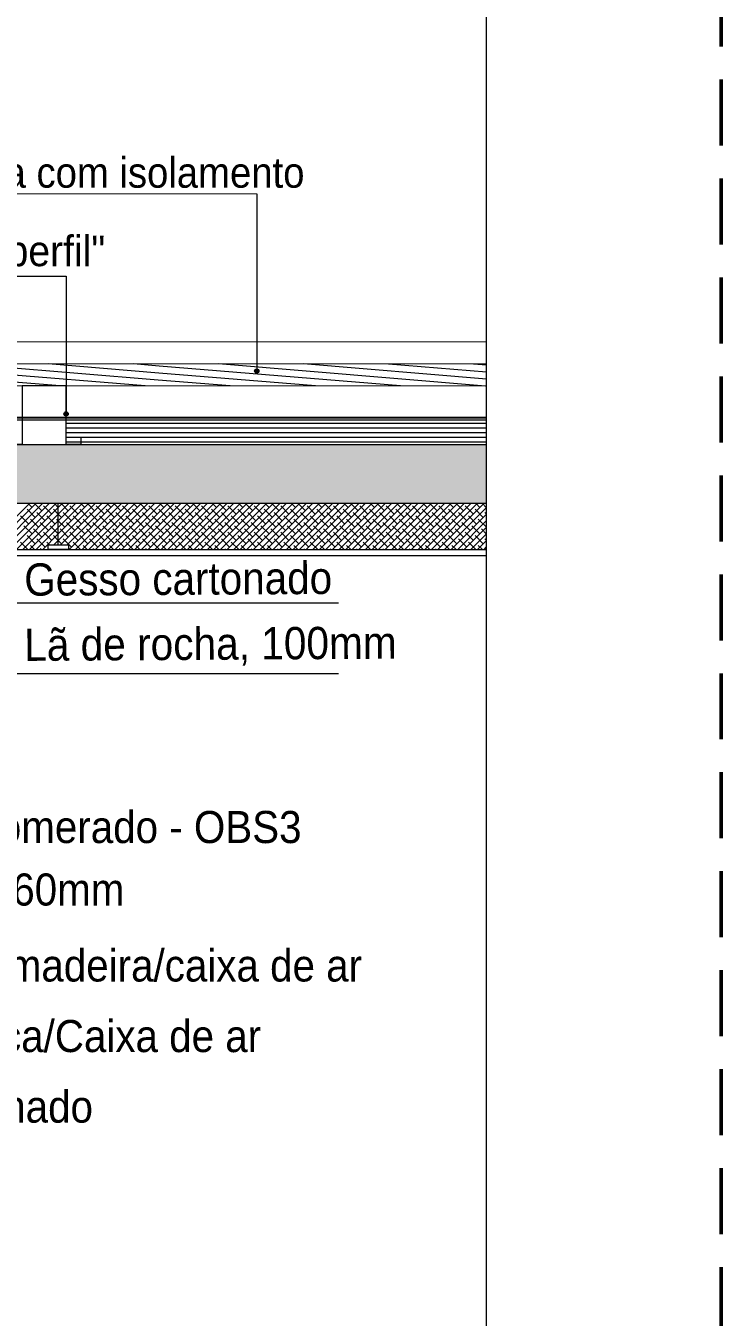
# Paper-space layout 'F02.1_POR CONST' of a CAD drawing. Extents: x -24.6 to 14.9, y -8.7 to 21.
# Drawn here: x -8.97 to -5.62, y 10.46 to 16.68 of the extents above; entities that cross this region are included whole.
import ezdxf
from ezdxf.xclip import XClip

# ---------------------------------------------------------------- set-up
doc = ezdxf.new("R2010")
doc.units = 0
doc.header["$MEASUREMENT"] = 0
doc.header["$XCLIPFRAME"] = 2
doc.linetypes.add('DASHED2', pattern=[9.525, 6.35, -3.175])
for name, color, linetype in [('.a construir', 1, 'Continuous'), ('Anotação - Geral', 7, 'Continuous'), ('para ar_90_muro', 7, 'Continuous')]:
    doc.layers.add(name, color=color, linetype=linetype)
doc.layers.add('.vista', color=7, linetype='Continuous', lineweight=5)
doc.styles.add('style0', font='arial.ttf', dxfattribs={"height": 0.006871})

# ---------------------------------------------------------------- blocks, each defined once
blk = doc.blocks.new('Viewport35')
at = {"layer": 'para ar_90_muro', "linetype": 'Continuous', "lineweight": 0}
for points in [[(8.255725, 5.960572), (8.25576, 5.960463), (8.255862, 5.96041), (8.255972, 5.960445), (8.256024, 5.960547), (8.255989, 5.960657), (8.255887, 5.960709), (8.255778, 5.960674)], [(8.242723, 5.957636), (8.242767, 5.95753), (8.242873, 5.957486), (8.242979, 5.95753), (8.243023, 5.957636), (8.242979, 5.957742), (8.242873, 5.957786), (8.242767, 5.957742)], [(8.271544, 5.951545), (8.19633, 5.951545), (8.19633, 5.955545), (8.271544, 5.955545)]]:
    blk.add_hatch(color=0, dxfattribs=at).paths.add_polyline_path(points)
at = {"layer": '.vista', "lineweight": 25}
blk.add_lwpolyline([(8.18833, 5.972403), (8.18833, 5.972545), (8.199663, 5.972545), (8.199947, 5.972545), (8.199947, 5.957386), (8.271544, 5.957386)], dxfattribs=at)
at = {"layer": 'para ar_90_muro', "color": 0, "linetype": 'Continuous', "lineweight": 0}
for p, q in [((8.271544, 5.962542), (8.200087, 5.962549)), ((8.271544, 5.961042), (8.199947, 5.96105)), ((8.242469, 5.959545), (8.224266, 5.961047)), ((8.248268, 5.959544), (8.230064, 5.961046)), ((8.249154, 5.959949), (8.235864, 5.961046)), ((8.249193, 5.960423), (8.241663, 5.961045)), ((8.249232, 5.960899), (8.247462, 5.961045)), ((8.265666, 5.959543), (8.249232, 5.960899)), ((8.271465, 5.959542), (8.253262, 5.961044)), ((8.271544, 5.960013), (8.259061, 5.961043)), ((8.271544, 5.960491), (8.26486, 5.961042)), ((8.271544, 5.960969), (8.270659, 5.961042)), ((8.254067, 5.959544), (8.249154, 5.959949)), ((8.259867, 5.959543), (8.249193, 5.960423)), ((8.271544, 5.959542), (8.199947, 5.95955)), ((8.199805, 5.957245), (8.271544, 5.957245)), ((8.271544, 5.95699), (8.242873, 5.95699)), ((8.271544, 5.956672), (8.242873, 5.956672)), ((8.271544, 5.956354), (8.242873, 5.956354)), ((8.193332, 5.955545), (8.271544, 5.955545)), ((8.271544, 5.956037), (8.242873, 5.956037)), ((8.271544, 5.955719), (8.242873, 5.955719)), ((8.19183, 5.951545), (8.271544, 5.951545)), ((8.237241, 5.948392), (8.240395, 5.951545)), ((8.23769, 5.948392), (8.240844, 5.951545)), ((8.238139, 5.948392), (8.241293, 5.951545)), ((8.238588, 5.948392), (8.241742, 5.951545)), ((8.239037, 5.948392), (8.242191, 5.951545)), ((8.239486, 5.948392), (8.242348, 5.951253)), ((8.240778, 5.950581), (8.240217, 5.951143)), ((8.240554, 5.951255), (8.240263, 5.951545)), ((8.241227, 5.95103), (8.240712, 5.951545)), ((8.241901, 5.950806), (8.241339, 5.951367)), ((8.241676, 5.951479), (8.24161, 5.951545)), ((8.242348, 5.950808), (8.242013, 5.951143)), ((8.242348, 5.951257), (8.242059, 5.951545)), ((8.242348, 5.949008), (8.244885, 5.951545)), ((8.242348, 5.949457), (8.244436, 5.951545)), ((8.242348, 5.949906), (8.243987, 5.951545)), ((8.242348, 5.950355), (8.243538, 5.951545)), ((8.242348, 5.950804), (8.243089, 5.951545)), ((8.242348, 5.951253), (8.24264, 5.951545)), ((8.242348, 5.948709), (8.242348, 5.951545)), ((8.24235, 5.951255), (8.242348, 5.951257)), ((8.242498, 5.948709), (8.245334, 5.951545)), ((8.243023, 5.95103), (8.242508, 5.951545)), ((8.242947, 5.948709), (8.245783, 5.951545)), ((8.243078, 5.948392), (8.246232, 5.951545)), ((8.243697, 5.950806), (8.243135, 5.951367)), ((8.243472, 5.951479), (8.243406, 5.951545)), ((8.243527, 5.948392), (8.246681, 5.951545)), ((8.24437, 5.950581), (8.243809, 5.951143)), ((8.244146, 5.951255), (8.243855, 5.951545)), ((8.243976, 5.948392), (8.24713, 5.951545)), ((8.244819, 5.95103), (8.244304, 5.951545)), ((8.244425, 5.948392), (8.247579, 5.951545)), ((8.244874, 5.948392), (8.248028, 5.951545)), ((8.245493, 5.950806), (8.244932, 5.951367)), ((8.245268, 5.951479), (8.245202, 5.951545)), ((8.245323, 5.948392), (8.248477, 5.951545)), ((8.246166, 5.950581), (8.245605, 5.951143)), ((8.245942, 5.951255), (8.245651, 5.951545)), ((8.245772, 5.948392), (8.248926, 5.951545)), ((8.246615, 5.95103), (8.2461, 5.951545)), ((8.246221, 5.948392), (8.249375, 5.951545)), ((8.246671, 5.948392), (8.249824, 5.951545)), ((8.247289, 5.950806), (8.246728, 5.951367)), ((8.247064, 5.951479), (8.246998, 5.951545)), ((8.24712, 5.948392), (8.250273, 5.951545)), ((8.247962, 5.950581), (8.247401, 5.951143)), ((8.247738, 5.951255), (8.247447, 5.951545)), ((8.247569, 5.948392), (8.250722, 5.951545)), ((8.248411, 5.95103), (8.247896, 5.951545)), ((8.248018, 5.948392), (8.251171, 5.951545)), ((8.248467, 5.948392), (8.251621, 5.951545)), ((8.249085, 5.950806), (8.248524, 5.951367)), ((8.24886, 5.951479), (8.248794, 5.951545)), ((8.248916, 5.948392), (8.25207, 5.951545)), ((8.249758, 5.950581), (8.249197, 5.951143)), ((8.249534, 5.951255), (8.249243, 5.951545)), ((8.249365, 5.948392), (8.252519, 5.951545)), ((8.250207, 5.95103), (8.249692, 5.951545)), ((8.249814, 5.948392), (8.252968, 5.951545)), ((8.250263, 5.948392), (8.253417, 5.951545)), ((8.250881, 5.950806), (8.25032, 5.951367)), ((8.250656, 5.951479), (8.25059, 5.951545)), ((8.250712, 5.948392), (8.253866, 5.951545)), ((8.251554, 5.950581), (8.250993, 5.951143)), ((8.25133, 5.951255), (8.251039, 5.951545)), ((8.251161, 5.948392), (8.254315, 5.951545)), ((8.252003, 5.95103), (8.251488, 5.951545)), ((8.25161, 5.948392), (8.254764, 5.951545)), ((8.252059, 5.948392), (8.255213, 5.951545)), ((8.252677, 5.950806), (8.252116, 5.951367)), ((8.252452, 5.951479), (8.252386, 5.951545)), ((8.252508, 5.948392), (8.255662, 5.951545)), ((8.253351, 5.950581), (8.252789, 5.951143)), ((8.253126, 5.951255), (8.252835, 5.951545)), ((8.252957, 5.948392), (8.256111, 5.951545)), ((8.2538, 5.95103), (8.253284, 5.951545)), ((8.253406, 5.948392), (8.25656, 5.951545)), ((8.253855, 5.948392), (8.257009, 5.951545)), ((8.254473, 5.950806), (8.253912, 5.951367)), ((8.254249, 5.951479), (8.254183, 5.951545)), ((8.254304, 5.948392), (8.257458, 5.951545)), ((8.255147, 5.950581), (8.254585, 5.951143)), ((8.254922, 5.951255), (8.254632, 5.951545)), ((8.254753, 5.948392), (8.257907, 5.951545)), ((8.255596, 5.95103), (8.255081, 5.951545)), ((8.255202, 5.948392), (8.258356, 5.951545)), ((8.255651, 5.948392), (8.258805, 5.951545)), ((8.256269, 5.950806), (8.255708, 5.951367)), ((8.256045, 5.951479), (8.255979, 5.951545)), ((8.2561, 5.948392), (8.259254, 5.951545)), ((8.256943, 5.950581), (8.256381, 5.951143)), ((8.256718, 5.951255), (8.256428, 5.951545)), ((8.256549, 5.948392), (8.259703, 5.951545)), ((8.257392, 5.95103), (8.256877, 5.951545)), ((8.256998, 5.948392), (8.260152, 5.951545)), ((8.257447, 5.948392), (8.260601, 5.951545)), ((8.258065, 5.950806), (8.257504, 5.951367)), ((8.257841, 5.951479), (8.257775, 5.951545)), ((8.257896, 5.948392), (8.26105, 5.951545)), ((8.258739, 5.950581), (8.258177, 5.951143)), ((8.258514, 5.951255), (8.258224, 5.951545)), ((8.258345, 5.948392), (8.261499, 5.951545)), ((8.259188, 5.95103), (8.258673, 5.951545)), ((8.258794, 5.948392), (8.261948, 5.951545)), ((8.259243, 5.948392), (8.262397, 5.951545)), ((8.259861, 5.950806), (8.2593, 5.951367)), ((8.259637, 5.951479), (8.259571, 5.951545)), ((8.259692, 5.948392), (8.262846, 5.951545)), ((8.260535, 5.950581), (8.259973, 5.951143)), ((8.26031, 5.951255), (8.26002, 5.951545)), ((8.260141, 5.948392), (8.263295, 5.951545)), ((8.260984, 5.95103), (8.260469, 5.951545)), ((8.26059, 5.948392), (8.263744, 5.951545)), ((8.261039, 5.948392), (8.264193, 5.951545)), ((8.261657, 5.950806), (8.261096, 5.951367)), ((8.261433, 5.951479), (8.261367, 5.951545)), ((8.261488, 5.948392), (8.264642, 5.951545)), ((8.262331, 5.950581), (8.26177, 5.951143)), ((8.262106, 5.951255), (8.261816, 5.951545)), ((8.261937, 5.948392), (8.265091, 5.951545)), ((8.26278, 5.95103), (8.262265, 5.951545)), ((8.262386, 5.948392), (8.26554, 5.951545)), ((8.262835, 5.948392), (8.265989, 5.951545)), ((8.263453, 5.950806), (8.262892, 5.951367)), ((8.263229, 5.951479), (8.263163, 5.951545)), ((8.263284, 5.948392), (8.266438, 5.951545)), ((8.264127, 5.950581), (8.263566, 5.951143)), ((8.263902, 5.951255), (8.263612, 5.951545)), ((8.263733, 5.948392), (8.266887, 5.951545)), ((8.264576, 5.95103), (8.264061, 5.951545)), ((8.264182, 5.948392), (8.267336, 5.951545)), ((8.264631, 5.948392), (8.267785, 5.951545)), ((8.265249, 5.950806), (8.264688, 5.951367)), ((8.265025, 5.951479), (8.264959, 5.951545)), ((8.26508, 5.948392), (8.268234, 5.951545)), ((8.265923, 5.950581), (8.265362, 5.951143)), ((8.265698, 5.951255), (8.265408, 5.951545)), ((8.265529, 5.948392), (8.268683, 5.951545)), ((8.266372, 5.95103), (8.265857, 5.951545)), ((8.265978, 5.948392), (8.269132, 5.951545)), ((8.266427, 5.948392), (8.269581, 5.951545)), ((8.267045, 5.950806), (8.266484, 5.951367)), ((8.266821, 5.951479), (8.266755, 5.951545)), ((8.266876, 5.948392), (8.27003, 5.951545)), ((8.267719, 5.950581), (8.267158, 5.951143)), ((8.267494, 5.951255), (8.267204, 5.951545)), ((8.267325, 5.948392), (8.270479, 5.951545)), ((8.268168, 5.95103), (8.267653, 5.951545)), ((8.267774, 5.948392), (8.270928, 5.951545)), ((8.268223, 5.948392), (8.271377, 5.951545)), ((8.268841, 5.950806), (8.26828, 5.951367)), ((8.268617, 5.951479), (8.268551, 5.951545)), ((8.268672, 5.948392), (8.271544, 5.951263)), ((8.269515, 5.950581), (8.268954, 5.951143)), ((8.26929, 5.951255), (8.269, 5.951545)), ((8.269964, 5.95103), (8.269449, 5.951545)), ((8.270638, 5.950806), (8.270076, 5.951367)), ((8.270413, 5.951479), (8.270347, 5.951545)), ((8.271311, 5.950581), (8.27075, 5.951143)), ((8.271087, 5.951255), (8.270796, 5.951545)), ((8.271544, 5.951246), (8.271245, 5.951545)), ((8.240329, 5.950132), (8.239768, 5.950694)), ((8.239935, 5.948392), (8.242348, 5.950804)), ((8.240384, 5.948392), (8.242348, 5.950355)), ((8.241003, 5.949908), (8.240441, 5.950469)), ((8.241452, 5.950357), (8.24089, 5.950918)), ((8.241676, 5.949683), (8.241115, 5.950245)), ((8.242125, 5.950132), (8.241564, 5.950694)), ((8.242348, 5.950359), (8.242237, 5.950469)), ((8.242574, 5.950581), (8.242348, 5.950808)), ((8.242799, 5.949908), (8.242348, 5.950359)), ((8.243248, 5.950357), (8.242686, 5.950918)), ((8.243472, 5.949683), (8.242911, 5.950245)), ((8.243921, 5.950132), (8.24336, 5.950694)), ((8.244595, 5.949908), (8.244034, 5.950469)), ((8.245044, 5.950357), (8.244483, 5.950918)), ((8.245268, 5.949683), (8.244707, 5.950245)), ((8.245717, 5.950132), (8.245156, 5.950694)), ((8.246391, 5.949908), (8.24583, 5.950469)), ((8.24684, 5.950357), (8.246279, 5.950918)), ((8.247064, 5.949683), (8.246503, 5.950245)), ((8.247513, 5.950132), (8.246952, 5.950694)), ((8.248187, 5.949908), (8.247626, 5.950469)), ((8.248636, 5.950357), (8.248075, 5.950918)), ((8.24886, 5.949683), (8.248299, 5.950245)), ((8.249309, 5.950132), (8.248748, 5.950694)), ((8.249983, 5.949908), (8.249422, 5.950469)), ((8.250432, 5.950357), (8.249871, 5.950918)), ((8.250656, 5.949683), (8.250095, 5.950245)), ((8.251105, 5.950132), (8.250544, 5.950694)), ((8.251779, 5.949908), (8.251218, 5.950469)), ((8.252228, 5.950357), (8.251667, 5.950918)), ((8.252452, 5.949683), (8.251891, 5.950245)), ((8.252902, 5.950132), (8.25234, 5.950694)), ((8.253575, 5.949908), (8.253014, 5.950469)), ((8.254024, 5.950357), (8.253463, 5.950918)), ((8.254249, 5.949683), (8.253687, 5.950245)), ((8.254698, 5.950132), (8.254136, 5.950694)), ((8.255371, 5.949908), (8.25481, 5.950469)), ((8.25582, 5.950357), (8.255259, 5.950918)), ((8.256045, 5.949683), (8.255483, 5.950245)), ((8.256494, 5.950132), (8.255932, 5.950694)), ((8.257167, 5.949908), (8.256606, 5.950469)), ((8.257616, 5.950357), (8.257055, 5.950918)), ((8.257841, 5.949683), (8.257279, 5.950245)), ((8.25829, 5.950132), (8.257728, 5.950694)), ((8.258963, 5.949908), (8.258402, 5.950469)), ((8.259412, 5.950357), (8.258851, 5.950918)), ((8.259637, 5.949683), (8.259075, 5.950245)), ((8.260086, 5.950132), (8.259524, 5.950694)), ((8.260759, 5.949908), (8.260198, 5.950469)), ((8.261208, 5.950357), (8.260647, 5.950918)), ((8.261433, 5.949683), (8.260871, 5.950245)), ((8.261882, 5.950132), (8.261321, 5.950694)), ((8.262555, 5.949908), (8.261994, 5.950469)), ((8.263004, 5.950357), (8.262443, 5.950918)), ((8.263229, 5.949683), (8.262668, 5.950245)), ((8.263678, 5.950132), (8.263117, 5.950694)), ((8.264351, 5.949908), (8.26379, 5.950469)), ((8.2648, 5.950357), (8.264239, 5.950918)), ((8.265025, 5.949683), (8.264464, 5.950245)), ((8.265474, 5.950132), (8.264913, 5.950694)), ((8.266147, 5.949908), (8.265586, 5.950469)), ((8.266596, 5.950357), (8.266035, 5.950918)), ((8.266821, 5.949683), (8.26626, 5.950245)), ((8.26727, 5.950132), (8.266709, 5.950694)), ((8.267943, 5.949908), (8.267382, 5.950469)), ((8.268392, 5.950357), (8.267831, 5.950918)), ((8.268617, 5.949683), (8.268056, 5.950245)), ((8.269066, 5.950132), (8.268505, 5.950694)), ((8.269121, 5.948392), (8.271544, 5.950814)), ((8.269739, 5.949908), (8.269178, 5.950469)), ((8.26957, 5.948392), (8.271544, 5.950365)), ((8.270189, 5.950357), (8.269627, 5.950918)), ((8.270413, 5.949683), (8.269852, 5.950245)), ((8.270862, 5.950132), (8.270301, 5.950694)), ((8.271536, 5.949908), (8.270974, 5.950469)), ((8.271544, 5.950797), (8.271423, 5.950918)), ((8.240554, 5.949459), (8.239992, 5.95002)), ((8.240778, 5.948785), (8.240217, 5.949347)), ((8.241227, 5.949234), (8.240666, 5.949796)), ((8.240833, 5.948392), (8.242348, 5.949906)), ((8.241282, 5.948392), (8.242348, 5.949457)), ((8.241901, 5.94901), (8.241339, 5.949571)), ((8.242348, 5.949461), (8.241788, 5.95002)), ((8.242348, 5.949012), (8.242013, 5.949347)), ((8.24235, 5.949459), (8.242348, 5.949461)), ((8.243023, 5.949234), (8.242462, 5.949796)), ((8.243697, 5.94901), (8.243135, 5.949571)), ((8.244146, 5.949459), (8.243584, 5.95002)), ((8.24437, 5.948785), (8.243809, 5.949347)), ((8.244819, 5.949234), (8.244258, 5.949796)), ((8.245493, 5.94901), (8.244932, 5.949571)), ((8.245942, 5.949459), (8.245381, 5.95002)), ((8.246166, 5.948785), (8.245605, 5.949347)), ((8.246615, 5.949234), (8.246054, 5.949796)), ((8.247289, 5.94901), (8.246728, 5.949571)), ((8.247738, 5.949459), (8.247177, 5.95002)), ((8.247962, 5.948785), (8.247401, 5.949347)), ((8.248411, 5.949234), (8.24785, 5.949796)), ((8.249085, 5.94901), (8.248524, 5.949571)), ((8.249534, 5.949459), (8.248973, 5.95002)), ((8.249758, 5.948785), (8.249197, 5.949347)), ((8.250207, 5.949234), (8.249646, 5.949796)), ((8.250881, 5.94901), (8.25032, 5.949571)), ((8.25133, 5.949459), (8.250769, 5.95002)), ((8.251554, 5.948785), (8.250993, 5.949347)), ((8.252003, 5.949234), (8.251442, 5.949796)), ((8.252677, 5.94901), (8.252116, 5.949571)), ((8.253126, 5.949459), (8.252565, 5.95002)), ((8.253351, 5.948785), (8.252789, 5.949347)), ((8.2538, 5.949234), (8.253238, 5.949796)), ((8.254473, 5.94901), (8.253912, 5.949571)), ((8.254922, 5.949459), (8.254361, 5.95002)), ((8.255147, 5.948785), (8.254585, 5.949347)), ((8.255596, 5.949234), (8.255034, 5.949796)), ((8.256269, 5.94901), (8.255708, 5.949571)), ((8.256718, 5.949459), (8.256157, 5.95002)), ((8.256943, 5.948785), (8.256381, 5.949347)), ((8.257392, 5.949234), (8.25683, 5.949796)), ((8.258065, 5.94901), (8.257504, 5.949571)), ((8.258514, 5.949459), (8.257953, 5.95002)), ((8.258739, 5.948785), (8.258177, 5.949347)), ((8.259188, 5.949234), (8.258626, 5.949796)), ((8.259861, 5.94901), (8.2593, 5.949571)), ((8.26031, 5.949459), (8.259749, 5.95002)), ((8.260535, 5.948785), (8.259973, 5.949347)), ((8.260984, 5.949234), (8.260422, 5.949796)), ((8.261657, 5.94901), (8.261096, 5.949571)), ((8.262106, 5.949459), (8.261545, 5.95002)), ((8.262331, 5.948785), (8.26177, 5.949347)), ((8.26278, 5.949234), (8.262219, 5.949796)), ((8.263453, 5.94901), (8.262892, 5.949571)), ((8.263902, 5.949459), (8.263341, 5.95002)), ((8.264127, 5.948785), (8.263566, 5.949347)), ((8.264576, 5.949234), (8.264015, 5.949796)), ((8.265249, 5.94901), (8.264688, 5.949571)), ((8.265698, 5.949459), (8.265137, 5.95002)), ((8.265923, 5.948785), (8.265362, 5.949347)), ((8.266372, 5.949234), (8.265811, 5.949796)), ((8.267045, 5.94901), (8.266484, 5.949571)), ((8.267494, 5.949459), (8.266933, 5.95002)), ((8.267719, 5.948785), (8.267158, 5.949347)), ((8.268168, 5.949234), (8.267607, 5.949796)), ((8.268841, 5.94901), (8.26828, 5.949571)), ((8.26929, 5.949459), (8.268729, 5.95002)), ((8.269515, 5.948785), (8.268954, 5.949347)), ((8.269964, 5.949234), (8.269403, 5.949796)), ((8.270019, 5.948392), (8.271544, 5.949916)), ((8.270638, 5.94901), (8.270076, 5.949571)), ((8.270468, 5.948392), (8.271544, 5.949467)), ((8.271087, 5.949459), (8.270525, 5.95002)), ((8.271311, 5.948785), (8.27075, 5.949347)), ((8.271544, 5.949451), (8.271199, 5.949796)), ((8.240274, 5.948392), (8.239768, 5.948898)), ((8.240723, 5.948392), (8.240441, 5.948673)), ((8.241452, 5.948561), (8.24089, 5.949122)), ((8.241172, 5.948392), (8.241115, 5.948449)), ((8.241753, 5.948709), (8.241564, 5.948898)), ((8.242049, 5.948709), (8.242348, 5.949008)), ((8.242574, 5.948785), (8.242348, 5.949012)), ((8.243248, 5.948561), (8.242686, 5.949122)), ((8.243866, 5.948392), (8.24336, 5.948898)), ((8.244315, 5.948392), (8.244034, 5.948673)), ((8.245044, 5.948561), (8.244483, 5.949122)), ((8.244764, 5.948392), (8.244707, 5.948449)), ((8.245662, 5.948392), (8.245156, 5.948898)), ((8.246111, 5.948392), (8.24583, 5.948673)), ((8.24684, 5.948561), (8.246279, 5.949122)), ((8.24656, 5.948392), (8.246503, 5.948449)), ((8.247458, 5.948392), (8.246952, 5.948898)), ((8.247907, 5.948392), (8.247626, 5.948673)), ((8.248636, 5.948561), (8.248075, 5.949122)), ((8.248356, 5.948392), (8.248299, 5.948449)), ((8.249254, 5.948392), (8.248748, 5.948898)), ((8.249703, 5.948392), (8.249422, 5.948673)), ((8.250432, 5.948561), (8.249871, 5.949122)), ((8.250152, 5.948392), (8.250095, 5.948449)), ((8.25105, 5.948392), (8.250544, 5.948898)), ((8.251499, 5.948392), (8.251218, 5.948673)), ((8.252228, 5.948561), (8.251667, 5.949122)), ((8.251948, 5.948392), (8.251891, 5.948449)), ((8.252846, 5.948392), (8.25234, 5.948898)), ((8.253295, 5.948392), (8.253014, 5.948673)), ((8.254024, 5.948561), (8.253463, 5.949122)), ((8.253744, 5.948392), (8.253687, 5.948449)), ((8.254642, 5.948392), (8.254136, 5.948898)), ((8.255091, 5.948392), (8.25481, 5.948673)), ((8.25582, 5.948561), (8.255259, 5.949122)), ((8.25554, 5.948392), (8.255483, 5.948449)), ((8.256438, 5.948392), (8.255932, 5.948898)), ((8.256887, 5.948392), (8.256606, 5.948673)), ((8.257616, 5.948561), (8.257055, 5.949122)), ((8.257336, 5.948392), (8.257279, 5.948449)), ((8.258234, 5.948392), (8.257728, 5.948898)), ((8.258683, 5.948392), (8.258402, 5.948673)), ((8.259412, 5.948561), (8.258851, 5.949122)), ((8.259133, 5.948392), (8.259075, 5.948449)), ((8.260031, 5.948392), (8.259524, 5.948898)), ((8.26048, 5.948392), (8.260198, 5.948673)), ((8.261208, 5.948561), (8.260647, 5.949122)), ((8.260929, 5.948392), (8.260871, 5.948449)), ((8.261827, 5.948392), (8.261321, 5.948898)), ((8.262276, 5.948392), (8.261994, 5.948673)), ((8.263004, 5.948561), (8.262443, 5.949122)), ((8.262725, 5.948392), (8.262668, 5.948449)), ((8.263623, 5.948392), (8.263117, 5.948898)), ((8.264072, 5.948392), (8.26379, 5.948673)), ((8.2648, 5.948561), (8.264239, 5.949122)), ((8.264521, 5.948392), (8.264464, 5.948449)), ((8.265419, 5.948392), (8.264913, 5.948898)), ((8.265868, 5.948392), (8.265586, 5.948673)), ((8.266596, 5.948561), (8.266035, 5.949122)), ((8.266317, 5.948392), (8.26626, 5.948449)), ((8.267215, 5.948392), (8.266709, 5.948898)), ((8.267664, 5.948392), (8.267382, 5.948673)), ((8.268392, 5.948561), (8.267831, 5.949122)), ((8.268113, 5.948392), (8.268056, 5.948449)), ((8.269011, 5.948392), (8.268505, 5.948898)), ((8.26946, 5.948392), (8.269178, 5.948673)), ((8.270189, 5.948561), (8.269627, 5.949122)), ((8.269909, 5.948392), (8.269852, 5.948449)), ((8.270807, 5.948392), (8.270301, 5.948898)), ((8.270917, 5.948392), (8.271544, 5.949018)), ((8.271256, 5.948392), (8.270974, 5.948673)), ((8.271366, 5.948392), (8.271544, 5.948569)), ((8.271544, 5.949001), (8.271423, 5.949122)), ((8.19683, 5.948392), (8.271544, 5.948392)), ((8.19683, 5.947989), (8.271544, 5.947989)), ((8.261453, 5.944728), (8.232441, 5.944728)), ((8.261453, 5.939917), (8.227631, 5.939917))]:
    blk.add_line(p, q, dxfattribs=at)
for points in [[(8.207804, 5.972661), (8.255874, 5.972654), (8.255875, 5.96056)], [(8.207803, 5.967036), (8.242873, 5.967036), (8.242873, 5.957636)], [(8.243873, 5.956045), (8.243873, 5.955545), (8.242873, 5.955545), (8.242873, 5.959545), (8.239873, 5.959545), (8.239873, 5.955545), (8.238873, 5.955545), (8.238873, 5.956045)], [(8.243046, 5.948392), (8.241649, 5.948392), (8.241649, 5.948709), (8.243046, 5.948709), (8.243046, 5.948392)]]:
    blk.add_lwpolyline(points, dxfattribs=at)
for centre, radius in [((8.255875, 5.96056), 0.00015), ((8.255875, 5.96056), 0.000149), ((8.242873, 5.957636), 0.00015), ((8.242873, 5.957636), 0.000149)]:
    blk.add_circle(centre, radius, dxfattribs=at)
at = {"layer": 'para ar_90_muro', "color": 0, "linetype": 'Continuous', "lineweight": 0, "attachment_point": 7, "style": 'style0'}
for s, insert, char_height in [('\\W0.903;Painel sandwich imitar telha com isolamento', (8.207804, 5.973031), 0.002068), ('\\W0.916;Madre Omega tipo "Mundiperfil"', (8.207803, 5.967081), 0.00208304), ('\\W0.9;Placa de aglomerado - OBS3', (8.223156, 5.927724), 0.00218755), ('\\W0.9;Lã de rocha, 60mm', (8.223156, 5.923717), 0.00218755), ('\\W0.9;Estrutura de madeira/caixa de ar', (8.223156, 5.918914), 0.00218755), ('\\W0.9;Calha metálica/Caixa de ar', (8.223156, 5.914104), 0.00218755), ('\\W0.9;Gesso Cartonado', (8.223156, 5.909293), 0.00218755)]:
    blk.add_mtext(s, dxfattribs=dict(at, insert=insert, char_height=char_height))
at = {"layer": 'para ar_90_muro', "color": 0, "linetype": 'Continuous', "lineweight": 0, "char_height": 0.00220186, "attachment_point": 7, "rotation": 0.34006, "style": 'style0'}
for s, insert in [('{\\W0.896;Gesso cartonado}', (8.240031, 5.945211)), ('\\W0.9;Lã de rocha, 100mm', (8.240031, 5.940392))]:
    blk.add_mtext(s, dxfattribs=dict(at, insert=insert))

psp = doc.layouts.new('F02.1_POR CONST')

# ---------------------------------------------------------------- linework, layer by layer
at = {"layer": '.a construir', "color": 30, "linetype": 'DASHED2', "lineweight": 50, "ltscale": 0.05}
psp.add_line((-5.621, 17.8487), (-5.621, 3.8244), dxfattribs=at)

# ---------------------------------------------------------------- block references
at = {"layer": 'Anotação - Geral', "color": 7, "linetype": 'Continuous', "lineweight": 0}
ref = psp.add_blockref('Viewport35', (-590.6231, -405.7284), dxfattribs=dict(at, xscale=70.5882352941385, yscale=70.5882352941385, zscale=70.5882352941385))
XClip(ref).set_block_clipping_path([(8.0952170354, 5.8020231471), (8.2715440354, 6.0006751705)])

doc.saveas('drawing.dxf')
